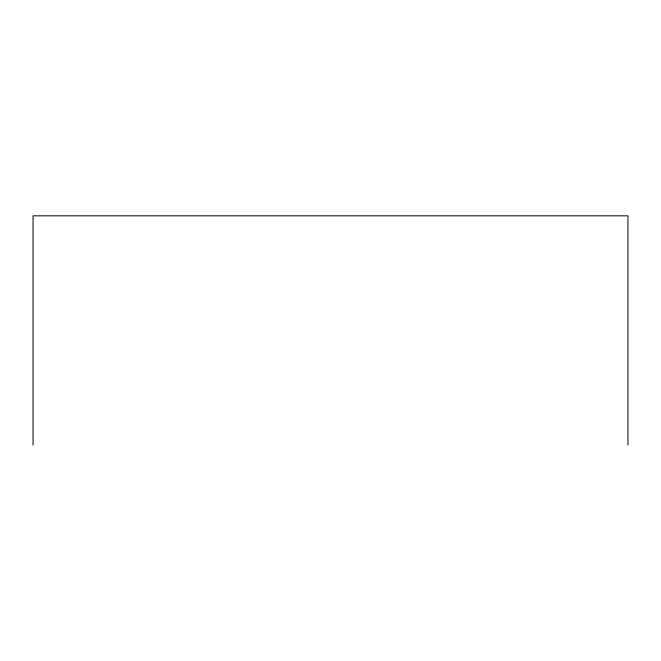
<?xml version="1.0" encoding="UTF-8"?>
<svg xmlns="http://www.w3.org/2000/svg" width="661" height="661" viewBox="0 0 661 661"><rect width="100%" height="100%" fill="white"/><g stroke="black" fill="none" stroke-linecap="round" stroke-linejoin="round"><path stroke-width="0.99" d="M627.95 445.167L627.95 215.833L33.05 215.833L33.05 445.167"/></g></svg>
